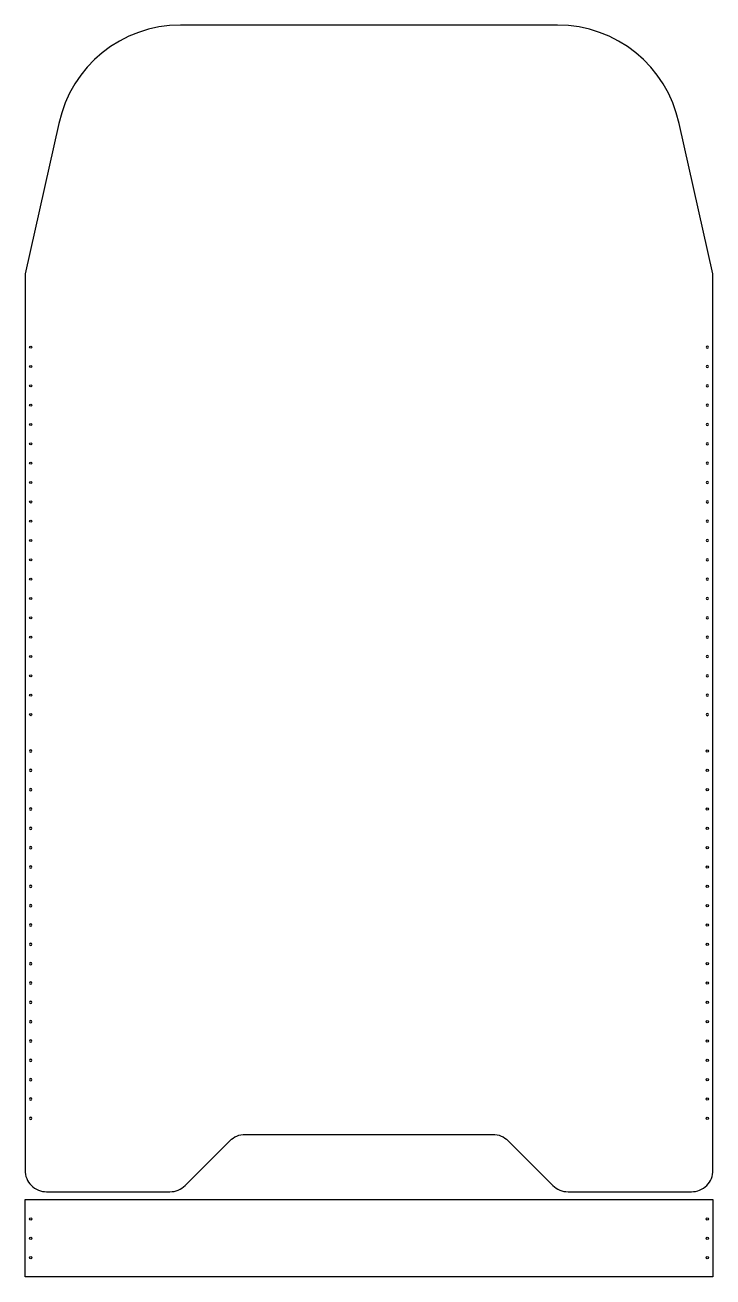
# Model space of a CAD drawing. Header units: millimetres. Extents: x 1785 to 2145, y 1429 to 2083.
import ezdxf

# ---------------------------------------------------------------- set-up
doc = ezdxf.new("R2010")
doc.units = ezdxf.units.MM

# ---------------------------------------------------------------- blocks, each defined once
blk = doc.blocks.new('*U38')
blk.add_circle((0, 0), 0.6)
blk = doc.blocks.new('*U39')
at = {"color": 0, "linetype": 'ByBlock', "lineweight": -2, "transparency": 16777216, "rotation": 90}
for p in [(1788.31, 1914.76), (1788.31, 1904.66), (1788.31, 1894.55), (1788.31, 1884.44), (1788.31, 1874.33), (1788.31, 1864.23), (1788.31, 1854.12), (1788.31, 1844.01), (1788.31, 1833.9), (1788.31, 1823.8), (1788.31, 1813.69), (1788.31, 1803.58), (1788.31, 1793.48), (1788.31, 1783.37), (1788.31, 1773.26), (1788.31, 1763.15), (1788.31, 1753.05), (1788.31, 1742.94), (1788.31, 1732.83), (1788.31, 1722.72)]:
    blk.add_blockref('*U38', p, dxfattribs=at)
blk = doc.blocks.new('*U40')
blk.add_circle((0, 0), 0.6)
blk = doc.blocks.new('*U42')
at = {"color": 0, "linetype": 'ByBlock', "lineweight": -2, "transparency": 16777216, "rotation": 90}
for p in [(1788.31, 1914.76), (1788.31, 1904.66), (1788.31, 1894.55), (1788.31, 1884.44), (1788.31, 1874.33), (1788.31, 1864.23), (1788.31, 1854.12), (1788.31, 1844.01), (1788.31, 1833.9), (1788.31, 1823.8), (1788.31, 1813.69), (1788.31, 1803.58), (1788.31, 1793.48), (1788.31, 1783.37), (1788.31, 1773.26), (1788.31, 1763.15), (1788.31, 1753.05), (1788.31, 1742.94), (1788.31, 1732.83), (1788.31, 1722.72)]:
    blk.add_blockref('*U40', p, dxfattribs=at)
blk = doc.blocks.new('*U43')
blk.add_circle((0, 0), 0.6)
blk = doc.blocks.new('*U45')
at = {"color": 0, "linetype": 'ByBlock', "lineweight": -2, "transparency": 16777216, "rotation": 90}
for p in [(1788.31, 1914.76), (1788.31, 1904.66), (1788.31, 1894.55), (1788.31, 1884.44), (1788.31, 1874.33), (1788.31, 1864.23), (1788.31, 1854.12), (1788.31, 1844.01), (1788.31, 1833.9), (1788.31, 1823.8), (1788.31, 1813.69), (1788.31, 1803.58), (1788.31, 1793.48), (1788.31, 1783.37), (1788.31, 1773.26), (1788.31, 1763.15), (1788.31, 1753.05), (1788.31, 1742.94), (1788.31, 1732.83), (1788.31, 1722.72)]:
    blk.add_blockref('*U43', p, dxfattribs=at)
blk = doc.blocks.new('*U46')
blk.add_circle((0, 0), 0.6)
blk = doc.blocks.new('*U47')
at = {"color": 0, "linetype": 'ByBlock', "lineweight": -2, "transparency": 16777216, "rotation": 90}
for p in [(1788.31, 1914.76), (1788.31, 1904.66), (1788.31, 1894.55), (1788.31, 1884.44), (1788.31, 1874.33), (1788.31, 1864.23), (1788.31, 1854.12), (1788.31, 1844.01), (1788.31, 1833.9), (1788.31, 1823.8), (1788.31, 1813.69), (1788.31, 1803.58), (1788.31, 1793.48), (1788.31, 1783.37), (1788.31, 1773.26), (1788.31, 1763.15), (1788.31, 1753.05), (1788.31, 1742.94), (1788.31, 1732.83), (1788.31, 1722.72)]:
    blk.add_blockref('*U46', p, dxfattribs=at)

msp = doc.modelspace()

# ---------------------------------------------------------------- linework, layer by layer
msp.add_lwpolyline([(1785.31, 1953.17), (1785.31, 1484.52, 0.414214), (1796.61, 1473.22), (1861.12, 1473.22, 0.198912), (1869.11, 1476.53), (1892.5, 1499.91, -0.198912), (1900.49, 1503.22), (2030.12, 1503.22, -0.198912), (2038.11, 1499.91), (2061.5, 1476.53, 0.198912), (2069.49, 1473.22), (2134.01, 1473.22, 0.414214), (2145.31, 1484.52), (2145.31, 1953.17), (2127.55, 2031.69, 0.354119), (2063.97, 2083.17), (1866.64, 2083.17, 0.354119), (1803.06, 2031.69), (1785.31, 1953.17)], format="xyb")
msp.add_lwpolyline([(2145.31, 1469.11), (2145.31, 1428.68), (1785.31, 1428.68), (1785.31, 1469.11)], close=True)
for centre in [(1788.31, 1459.01), (2142.31, 1459.01), (1788.31, 1448.9), (2142.31, 1448.9), (1788.31, 1438.79), (2142.31, 1438.79)]:
    msp.add_circle(centre, 0.6)

# ---------------------------------------------------------------- block references
msp.add_blockref('*U39', (0, 0))
at = {"xscale": -1}
msp.add_blockref('*U45', (3930.61, 0), dxfattribs=at)
at = {"xscale": -1, "rotation": 180}
msp.add_blockref('*U42', (0, 3426.34), dxfattribs=at)
at = {"rotation": 180}
msp.add_blockref('*U47', (3930.61, 3426.34), dxfattribs=at)

doc.saveas('drawing.dxf')
